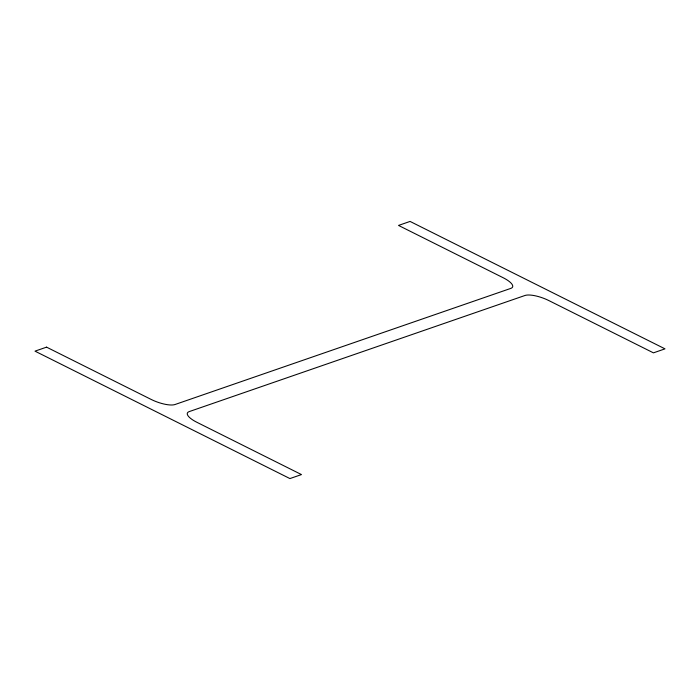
<?xml version="1.0" encoding="UTF-8"?>
<svg xmlns="http://www.w3.org/2000/svg" width="700" height="700" viewBox="0 0 700 700"><rect width="100%" height="100%" fill="white"/><g stroke="black" fill="none" stroke-linecap="round" stroke-linejoin="round"><path stroke-width="1.05" d="M46.559 347.148L35 351.146L289.922 478.573L301.481 474.574L196.875 422.284A18.716 5.758 19.9 0 1 189.192 411.609L524.991 295.479A18.716 5.758 19.9 0 1 548.826 300.562L653.441 352.852L665 348.854L410.078 221.428L398.519 225.426L503.125 277.716A18.716 5.758 19.9 0 1 510.808 288.391L175.009 404.521A18.716 5.758 19.9 0 1 151.174 399.438L46.559 347.148"/></g></svg>
